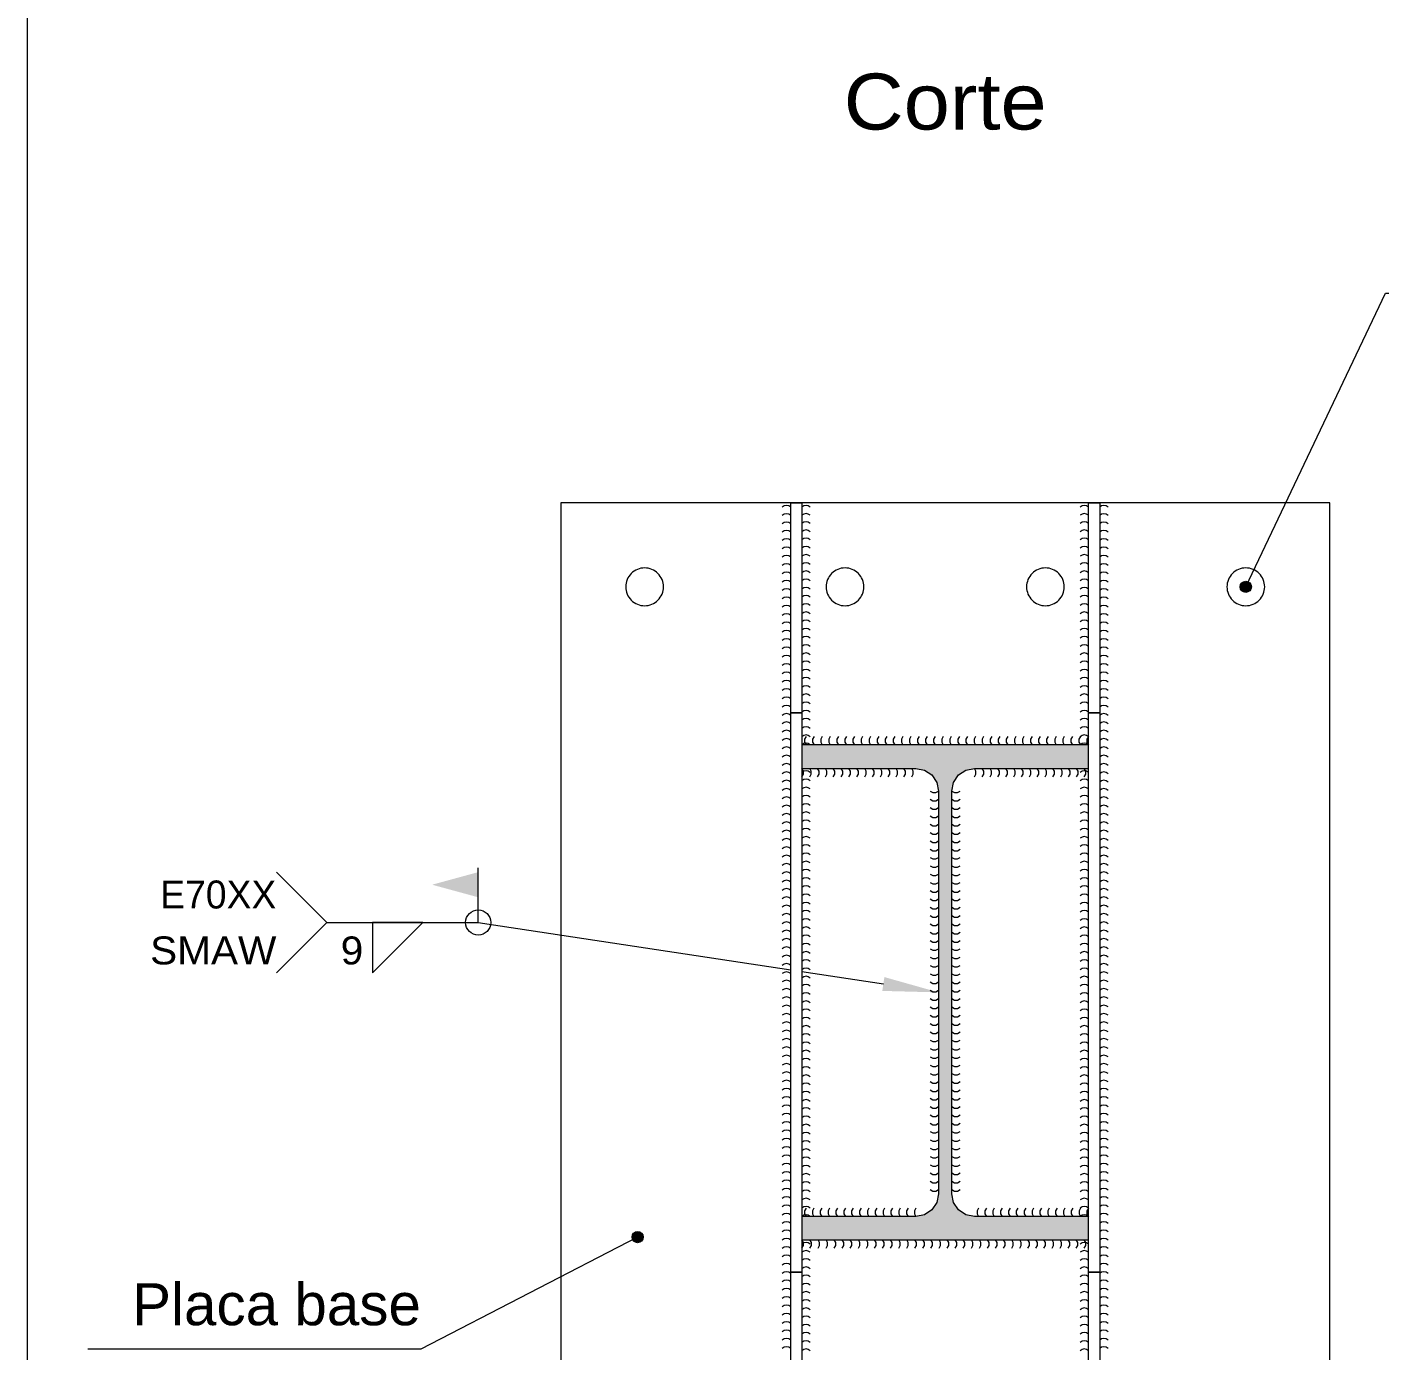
# Model space of a CAD drawing. Header units: millimetres. Extents: x 0 to 123, y 0 to 42.
# Drawn here: x 4.84 to 11.29, y 23.97 to 30.28 of the extents above; entities that cross this region are included whole.
import ezdxf
from ezdxf.enums import TextEntityAlignment as Align

# ---------------------------------------------------------------- set-up
doc = ezdxf.new("R2010")
doc.units = ezdxf.units.MM
for name, color, linetype, lineweight in [('CHAPAS', 94, 'Continuous', 9), ('DESCRICAO_DA_VISTA', 133, 'Continuous', 15), ('ENRIJECEDORES', 23, 'Continuous', 9), ('MOLDURA_DO_DETALHE', 20, 'Continuous', 15), ('PARAFUSOS', 1, 'Continuous', 9), ('PERFIS', 7, 'Continuous', 9), ('SIMBOLOS_UTILIZADOS_NAS_SOLDAS', 140, 'Continuous', 0), ('SOLDAS', 150, 'Continuous', 0), ('SOMBREADOS', 8, 'Continuous', 9), ('TEXTOS', 106, 'Continuous', 9)]:
    doc.layers.add(name, color=color, linetype=linetype, lineweight=lineweight)
doc.styles.add('CYPETXT', font='arial.ttf', dxfattribs={"height": 0.2})

msp = doc.modelspace()

# ---------------------------------------------------------------- hatches: boundary and pattern name
at = {"layer": 'SIMBOLOS_UTILIZADOS_NAS_SOLDAS'}
for points in [[(6.98693, 26.13299), (6.98693, 26.25296), (6.76697, 26.19297)], [(8.91325, 25.6868), (9.18187, 25.67973), (8.92325, 25.75272)]]:
    msp.add_hatch(color=256, dxfattribs=at).paths.add_polyline_path(points, flags=0)
at = {"layer": 'SOMBREADOS'}
msp.add_hatch(color=256, dxfattribs=at).paths.add_polyline_path([(9.3525, 26.74754), (9.89641, 26.74754), (9.89641, 26.85952), (8.52998, 26.85952), (8.52998, 26.74754), (9.07389, 26.74754), (9.11521, 26.73934), (9.15027, 26.71595), (9.17367, 26.68089), (9.18187, 26.63956), (9.18187, 24.7199), (9.17367, 24.67858), (9.15027, 24.64352), (9.11521, 24.62012), (9.07389, 24.61192), (8.52998, 24.61192), (8.52998, 24.49994), (9.89641, 24.49994), (9.89641, 24.61192), (9.3525, 24.61192), (9.31118, 24.62012), (9.27612, 24.64352), (9.25272, 24.67858), (9.24452, 24.7199), (9.24452, 26.63956), (9.25272, 26.68089), (9.27612, 26.71595), (9.31118, 26.73934)], flags=0)
at = {"layer": 'TEXTOS'}
h = msp.add_hatch(color=256, dxfattribs=at)
edge = h.paths.add_edge_path(flags=0)
edge.add_arc((10.64627, 27.61272), 0.02666, 0, 360)
h = msp.add_hatch(color=256, dxfattribs=at)
edge = h.paths.add_edge_path(flags=0)
edge.add_arc((7.74679, 24.51327), 0.02666, 0, 360)

# ---------------------------------------------------------------- linework, layer by layer
at = {"layer": 'CHAPAS'}
msp.add_lwpolyline([(7.38019, 23.34682), (11.0462, 23.34682), (11.0462, 28.01265), (7.38019, 28.01265), (7.38019, 23.34682)], close=True, dxfattribs=at)
at = {"layer": 'ENRIJECEDORES'}
for points in [[(8.52998, 27.01283), (8.47666, 27.01283), (8.47666, 28.01265), (8.52998, 28.01265), (8.52998, 27.01283)], [(9.94973, 27.01283), (9.89641, 27.01283), (9.89641, 28.01265), (9.94973, 28.01265), (9.94973, 27.01283)], [(8.52998, 24.34664), (8.47666, 24.34664), (8.47666, 27.01283), (8.52998, 27.01283), (8.52998, 24.34664)], [(9.94973, 24.34664), (9.89641, 24.34664), (9.89641, 27.01283), (9.94973, 27.01283), (9.94973, 24.34664)], [(8.52998, 23.34682), (8.47666, 23.34682), (8.47666, 24.34664), (8.52998, 24.34664), (8.52998, 23.34682)], [(9.94973, 23.34682), (9.89641, 23.34682), (9.89641, 24.34664), (9.94973, 24.34664), (9.94973, 23.34682)]]:
    msp.add_lwpolyline(points, close=True, dxfattribs=at)
at = {"layer": 'MOLDURA_DO_DETALHE', "lineweight": 5}
msp.add_line((4.83597, 38.78184), (4.83597, 20.22291), dxfattribs=at)
at = {"layer": 'PARAFUSOS'}
for points in [[(7.8701, 27.61272), (7.86967, 27.62154), (7.86837, 27.63028), (7.86623, 27.63884), (7.86325, 27.64716), (7.85948, 27.65514), (7.85494, 27.66271), (7.84968, 27.66981), (7.84375, 27.67635), (7.8372, 27.68228), (7.83011, 27.68754), (7.82254, 27.69208), (7.81455, 27.69586), (7.80624, 27.69883), (7.79767, 27.70098), (7.78894, 27.70227), (7.78012, 27.7027), (7.7713, 27.70227), (7.76256, 27.70098), (7.754, 27.69883), (7.74568, 27.69586), (7.7377, 27.69208), (7.73013, 27.68754), (7.72303, 27.68228), (7.71649, 27.67635), (7.71056, 27.66981), (7.7053, 27.66271), (7.70076, 27.65514), (7.69698, 27.64716), (7.69401, 27.63884), (7.69186, 27.63028), (7.69057, 27.62154), (7.69013, 27.61272), (7.69057, 27.6039), (7.69186, 27.59517), (7.69401, 27.5866), (7.69698, 27.57829), (7.70076, 27.5703), (7.7053, 27.56273), (7.71056, 27.55564), (7.71649, 27.54909), (7.72303, 27.54316), (7.73013, 27.5379), (7.7377, 27.53336), (7.74568, 27.52959), (7.754, 27.52661), (7.76256, 27.52447), (7.7713, 27.52317), (7.78012, 27.52274), (7.78894, 27.52317), (7.79767, 27.52447), (7.80624, 27.52661), (7.81455, 27.52959), (7.82254, 27.53336), (7.83011, 27.5379), (7.8372, 27.54316), (7.84375, 27.54909), (7.84968, 27.55564), (7.85494, 27.56273), (7.85948, 27.5703), (7.86325, 27.57829), (7.86623, 27.5866), (7.86837, 27.59517), (7.86967, 27.6039), (7.8701, 27.61272)], [(8.82549, 27.61272), (8.82505, 27.62154), (8.82376, 27.63028), (8.82161, 27.63884), (8.81864, 27.64716), (8.81486, 27.65514), (8.81032, 27.66271), (8.80506, 27.66981), (8.79913, 27.67635), (8.79259, 27.68228), (8.7855, 27.68754), (8.77792, 27.69208), (8.76994, 27.69586), (8.76162, 27.69883), (8.75306, 27.70098), (8.74432, 27.70227), (8.7355, 27.7027), (8.72668, 27.70227), (8.71795, 27.70098), (8.70938, 27.69883), (8.70107, 27.69586), (8.69309, 27.69208), (8.68551, 27.68754), (8.67842, 27.68228), (8.67187, 27.67635), (8.66594, 27.66981), (8.66068, 27.66271), (8.65614, 27.65514), (8.65237, 27.64716), (8.64939, 27.63884), (8.64725, 27.63028), (8.64595, 27.62154), (8.64552, 27.61272), (8.64595, 27.6039), (8.64725, 27.59517), (8.64939, 27.5866), (8.65237, 27.57829), (8.65614, 27.5703), (8.66068, 27.56273), (8.66594, 27.55564), (8.67187, 27.54909), (8.67842, 27.54316), (8.68551, 27.5379), (8.69309, 27.53336), (8.70107, 27.52959), (8.70938, 27.52661), (8.71795, 27.52447), (8.72668, 27.52317), (8.7355, 27.52274), (8.74432, 27.52317), (8.75306, 27.52447), (8.76162, 27.52661), (8.76994, 27.52959), (8.77792, 27.53336), (8.7855, 27.5379), (8.79259, 27.54316), (8.79913, 27.54909), (8.80506, 27.55564), (8.81032, 27.56273), (8.81486, 27.5703), (8.81864, 27.57829), (8.82161, 27.5866), (8.82376, 27.59517), (8.82505, 27.6039), (8.82549, 27.61272)], [(9.78087, 27.61272), (9.78044, 27.62154), (9.77914, 27.63028), (9.777, 27.63884), (9.77402, 27.64716), (9.77025, 27.65514), (9.76571, 27.66271), (9.76045, 27.66981), (9.75452, 27.67635), (9.74797, 27.68228), (9.74088, 27.68754), (9.73331, 27.69208), (9.72532, 27.69586), (9.71701, 27.69883), (9.70844, 27.70098), (9.69971, 27.70227), (9.69089, 27.7027), (9.68207, 27.70227), (9.67333, 27.70098), (9.66477, 27.69883), (9.65645, 27.69586), (9.64847, 27.69208), (9.6409, 27.68754), (9.6338, 27.68228), (9.62726, 27.67635), (9.62133, 27.66981), (9.61607, 27.66271), (9.61153, 27.65514), (9.60775, 27.64716), (9.60478, 27.63884), (9.60263, 27.63028), (9.60134, 27.62154), (9.6009, 27.61272), (9.60134, 27.6039), (9.60263, 27.59517), (9.60478, 27.5866), (9.60775, 27.57829), (9.61153, 27.5703), (9.61607, 27.56273), (9.62133, 27.55564), (9.62726, 27.54909), (9.6338, 27.54316), (9.6409, 27.5379), (9.64847, 27.53336), (9.65645, 27.52959), (9.66477, 27.52661), (9.67333, 27.52447), (9.68207, 27.52317), (9.69089, 27.52274), (9.69971, 27.52317), (9.70844, 27.52447), (9.71701, 27.52661), (9.72532, 27.52959), (9.73331, 27.53336), (9.74088, 27.5379), (9.74797, 27.54316), (9.75452, 27.54909), (9.76045, 27.55564), (9.76571, 27.56273), (9.77025, 27.5703), (9.77402, 27.57829), (9.777, 27.5866), (9.77914, 27.59517), (9.78044, 27.6039), (9.78087, 27.61272)], [(10.73626, 27.61272), (10.73582, 27.62154), (10.73453, 27.63028), (10.73238, 27.63884), (10.72941, 27.64716), (10.72563, 27.65514), (10.72109, 27.66271), (10.71583, 27.66981), (10.7099, 27.67635), (10.70336, 27.68228), (10.69627, 27.68754), (10.68869, 27.69208), (10.68071, 27.69586), (10.67239, 27.69883), (10.66383, 27.70098), (10.65509, 27.70227), (10.64627, 27.7027), (10.63745, 27.70227), (10.62872, 27.70098), (10.62015, 27.69883), (10.61184, 27.69586), (10.60385, 27.69208), (10.59628, 27.68754), (10.58919, 27.68228), (10.58264, 27.67635), (10.57671, 27.66981), (10.57145, 27.66271), (10.56691, 27.65514), (10.56314, 27.64716), (10.56016, 27.63884), (10.55802, 27.63028), (10.55672, 27.62154), (10.55629, 27.61272), (10.55672, 27.6039), (10.55802, 27.59517), (10.56016, 27.5866), (10.56314, 27.57829), (10.56691, 27.5703), (10.57145, 27.56273), (10.57671, 27.55564), (10.58264, 27.54909), (10.58919, 27.54316), (10.59628, 27.5379), (10.60385, 27.53336), (10.61184, 27.52959), (10.62015, 27.52661), (10.62872, 27.52447), (10.63745, 27.52317), (10.64627, 27.52274), (10.65509, 27.52317), (10.66383, 27.52447), (10.67239, 27.52661), (10.68071, 27.52959), (10.68869, 27.53336), (10.69627, 27.5379), (10.70336, 27.54316), (10.7099, 27.54909), (10.71583, 27.55564), (10.72109, 27.56273), (10.72563, 27.5703), (10.72941, 27.57829), (10.73238, 27.5866), (10.73453, 27.59517), (10.73582, 27.6039), (10.73626, 27.61272)]]:
    msp.add_lwpolyline(points, close=True, dxfattribs=at)
at = {"layer": 'PERFIS'}
for p, q in [((9.89641, 26.85952), (8.52998, 26.85952)), ((8.52998, 24.49994), (9.89641, 24.49994))]:
    msp.add_line(p, q, dxfattribs=at)
for points in [[(8.52998, 26.74754), (9.07389, 26.74754), (9.11521, 26.73932), (9.15024, 26.71592), (9.17365, 26.68088), (9.18187, 26.63956), (9.18187, 24.7199), (9.17365, 24.67858), (9.15024, 24.64355), (9.11521, 24.62014), (9.07389, 24.61192), (8.52998, 24.61192)], [(9.89641, 24.61192), (9.3525, 24.61192), (9.31118, 24.62014), (9.27615, 24.64355), (9.25274, 24.67858), (9.24452, 24.7199), (9.24452, 26.63956), (9.25274, 26.68088), (9.27615, 26.71592), (9.31118, 26.73932), (9.3525, 26.74754), (9.89641, 26.74754)]]:
    msp.add_lwpolyline(points, dxfattribs=at)
at = {"layer": 'SIMBOLOS_UTILIZADOS_NAS_SOLDAS'}
for p, q in [((6.26439, 26.01301), (6.02443, 26.25296)), ((6.98693, 26.01301), (6.98693, 26.27296)), ((6.26439, 26.01301), (6.02443, 25.77305)), ((6.26439, 26.01301), (6.98693, 26.01301)), ((6.98693, 26.01301), (8.47666, 25.78681)), ((8.52998, 25.77871), (8.91827, 25.71976))]:
    msp.add_line(p, q, dxfattribs=at)
msp.add_lwpolyline([(6.48302, 26.01301), (6.48302, 25.77305), (6.72297, 26.01301), (6.48302, 26.01301)], close=True, dxfattribs=at)
msp.add_ellipse((6.98693, 26.01301), major_axis=(0, -0.05999), ratio=1, dxfattribs=at)
at = {"layer": 'SOLDAS'}
for points in [[(8.54998, 26.89951), (8.54266, 26.88684), (8.54266, 26.8722), (8.54998, 26.85952)], [(8.58845, 26.89951), (8.58113, 26.88684), (8.58113, 26.8722), (8.58845, 26.85952)], [(8.62692, 26.89951), (8.6196, 26.88684), (8.6196, 26.8722), (8.62692, 26.85952)], [(8.66539, 26.89951), (8.65807, 26.88684), (8.65807, 26.8722), (8.66539, 26.85952)], [(8.70386, 26.89951), (8.69654, 26.88684), (8.69654, 26.8722), (8.70386, 26.85952)], [(8.74233, 26.89951), (8.73501, 26.88684), (8.73501, 26.8722), (8.74233, 26.85952)], [(8.7808, 26.89951), (8.77348, 26.88684), (8.77348, 26.8722), (8.7808, 26.85952)], [(8.81927, 26.89951), (8.81195, 26.88684), (8.81195, 26.8722), (8.81927, 26.85952)], [(8.85774, 26.89951), (8.85042, 26.88684), (8.85042, 26.8722), (8.85774, 26.85952)], [(8.8962, 26.89951), (8.88889, 26.88684), (8.88889, 26.8722), (8.8962, 26.85952)], [(8.93467, 26.89951), (8.92735, 26.88684), (8.92735, 26.8722), (8.93467, 26.85952)], [(8.97314, 26.89951), (8.96582, 26.88684), (8.96582, 26.8722), (8.97314, 26.85952)], [(9.01161, 26.89951), (9.00429, 26.88684), (9.00429, 26.8722), (9.01161, 26.85952)], [(9.05008, 26.89951), (9.04276, 26.88684), (9.04276, 26.8722), (9.05008, 26.85952)], [(9.08855, 26.89951), (9.08123, 26.88684), (9.08123, 26.8722), (9.08855, 26.85952)], [(9.12702, 26.89951), (9.1197, 26.88684), (9.1197, 26.8722), (9.12702, 26.85952)], [(9.16549, 26.89951), (9.15817, 26.88684), (9.15817, 26.8722), (9.16549, 26.85952)], [(9.20396, 26.89951), (9.19664, 26.88684), (9.19664, 26.8722), (9.20396, 26.85952)], [(9.24243, 26.89951), (9.23511, 26.88684), (9.23511, 26.8722), (9.24243, 26.85952)], [(9.2809, 26.89951), (9.27358, 26.88684), (9.27358, 26.8722), (9.2809, 26.85952)], [(9.31937, 26.89951), (9.31205, 26.88684), (9.31205, 26.8722), (9.31937, 26.85952)], [(9.35784, 26.89951), (9.35052, 26.88684), (9.35052, 26.8722), (9.35784, 26.85952)], [(9.39631, 26.89951), (9.38899, 26.88684), (9.38899, 26.8722), (9.39631, 26.85952)], [(9.43478, 26.89951), (9.42746, 26.88684), (9.42746, 26.8722), (9.43478, 26.85952)], [(9.47324, 26.89951), (9.46593, 26.88684), (9.46593, 26.8722), (9.47324, 26.85952)], [(9.51171, 26.89951), (9.50439, 26.88684), (9.50439, 26.8722), (9.51171, 26.85952)], [(9.55018, 26.89951), (9.54286, 26.88684), (9.54286, 26.8722), (9.55018, 26.85952)], [(9.58865, 26.89951), (9.58133, 26.88684), (9.58133, 26.8722), (9.58865, 26.85952)], [(9.62712, 26.89951), (9.6198, 26.88684), (9.6198, 26.8722), (9.62712, 26.85952)], [(9.66559, 26.89951), (9.65827, 26.88684), (9.65827, 26.8722), (9.66559, 26.85952)], [(9.70406, 26.89951), (9.69674, 26.88684), (9.69674, 26.8722), (9.70406, 26.85952)], [(9.74253, 26.89951), (9.73521, 26.88684), (9.73521, 26.8722), (9.74253, 26.85952)], [(9.781, 26.89951), (9.77368, 26.88684), (9.77368, 26.8722), (9.781, 26.85952)], [(9.81947, 26.89951), (9.81215, 26.88684), (9.81215, 26.8722), (9.81947, 26.85952)], [(9.85794, 26.89951), (9.85062, 26.88684), (9.85062, 26.8722), (9.85794, 26.85952)], [(9.89641, 26.89951), (9.88909, 26.88684), (9.88909, 26.8722), (9.89641, 26.85952)], [(8.52998, 26.70755), (8.5373, 26.72023), (8.5373, 26.73486), (8.52998, 26.74754)], [(8.56741, 26.70755), (8.57473, 26.72023), (8.57473, 26.73486), (8.56741, 26.74754)], [(8.60483, 26.70755), (8.61215, 26.72023), (8.61215, 26.73486), (8.60483, 26.74754)], [(8.64225, 26.70755), (8.64957, 26.72023), (8.64957, 26.73486), (8.64225, 26.74754)], [(8.67967, 26.70755), (8.68699, 26.72023), (8.68699, 26.73486), (8.67967, 26.74754)], [(8.71709, 26.70755), (8.72441, 26.72023), (8.72441, 26.73486), (8.71709, 26.74754)], [(8.75452, 26.70755), (8.76183, 26.72023), (8.76183, 26.73486), (8.75452, 26.74754)], [(8.79194, 26.70755), (8.79926, 26.72023), (8.79926, 26.73486), (8.79194, 26.74754)], [(8.82936, 26.70755), (8.83668, 26.72023), (8.83668, 26.73486), (8.82936, 26.74754)], [(8.86678, 26.70755), (8.8741, 26.72023), (8.8741, 26.73486), (8.86678, 26.74754)], [(8.9042, 26.70755), (8.91152, 26.72023), (8.91152, 26.73486), (8.9042, 26.74754)], [(8.94163, 26.70755), (8.94894, 26.72023), (8.94894, 26.73486), (8.94163, 26.74754)], [(8.97905, 26.70755), (8.98637, 26.72023), (8.98637, 26.73486), (8.97905, 26.74754)], [(9.01647, 26.70755), (9.02379, 26.72023), (9.02379, 26.73486), (9.01647, 26.74754)], [(9.05389, 26.70755), (9.06121, 26.72023), (9.06121, 26.73486), (9.05389, 26.74754)], [(9.3525, 26.70755), (9.35982, 26.72023), (9.35982, 26.73486), (9.3525, 26.74754)], [(9.38993, 26.70755), (9.39725, 26.72023), (9.39725, 26.73486), (9.38993, 26.74754)], [(9.42735, 26.70755), (9.43467, 26.72023), (9.43467, 26.73486), (9.42735, 26.74754)], [(9.46477, 26.70755), (9.47209, 26.72023), (9.47209, 26.73486), (9.46477, 26.74754)], [(9.50219, 26.70755), (9.50951, 26.72023), (9.50951, 26.73486), (9.50219, 26.74754)], [(9.53961, 26.70755), (9.54693, 26.72023), (9.54693, 26.73486), (9.53961, 26.74754)], [(9.57704, 26.70755), (9.58435, 26.72023), (9.58435, 26.73486), (9.57704, 26.74754)], [(9.61446, 26.70755), (9.62178, 26.72023), (9.62178, 26.73486), (9.61446, 26.74754)], [(9.65188, 26.70755), (9.6592, 26.72023), (9.6592, 26.73486), (9.65188, 26.74754)], [(9.6893, 26.70755), (9.69662, 26.72023), (9.69662, 26.73486), (9.6893, 26.74754)], [(9.72672, 26.70755), (9.73404, 26.72023), (9.73404, 26.73486), (9.72672, 26.74754)], [(9.76414, 26.70755), (9.77146, 26.72023), (9.77146, 26.73486), (9.76414, 26.74754)], [(9.80157, 26.70755), (9.80889, 26.72023), (9.80889, 26.73486), (9.80157, 26.74754)], [(9.83899, 26.70755), (9.84631, 26.72023), (9.84631, 26.73486), (9.83899, 26.74754)], [(9.87641, 26.70755), (9.88373, 26.72023), (9.88373, 26.73486), (9.87641, 26.74754)], [(9.14188, 26.63956), (9.15455, 26.63224), (9.16919, 26.63224), (9.18187, 26.63956)], [(9.24452, 26.63956), (9.2572, 26.63224), (9.27184, 26.63224), (9.28452, 26.63956)], [(9.14188, 26.59999), (9.15455, 26.59267), (9.16919, 26.59267), (9.18187, 26.59999)], [(9.24452, 26.59999), (9.2572, 26.59267), (9.27184, 26.59267), (9.28452, 26.59999)], [(9.14188, 26.56041), (9.15455, 26.55309), (9.16919, 26.55309), (9.18187, 26.56041)], [(9.14188, 26.52083), (9.15455, 26.51351), (9.16919, 26.51351), (9.18187, 26.52083)], [(9.24452, 26.56041), (9.2572, 26.55309), (9.27184, 26.55309), (9.28452, 26.56041)], [(9.24452, 26.52083), (9.2572, 26.51351), (9.27184, 26.51351), (9.28452, 26.52083)], [(9.14188, 26.48126), (9.15455, 26.47394), (9.16919, 26.47394), (9.18187, 26.48126)], [(9.24452, 26.48126), (9.2572, 26.47394), (9.27184, 26.47394), (9.28452, 26.48126)], [(9.14188, 26.44168), (9.15455, 26.43436), (9.16919, 26.43436), (9.18187, 26.44168)], [(9.14188, 26.4021), (9.15455, 26.39478), (9.16919, 26.39478), (9.18187, 26.4021)], [(9.24452, 26.44168), (9.2572, 26.43436), (9.27184, 26.43436), (9.28452, 26.44168)], [(9.24452, 26.4021), (9.2572, 26.39478), (9.27184, 26.39478), (9.28452, 26.4021)], [(9.14188, 26.36253), (9.15455, 26.35521), (9.16919, 26.35521), (9.18187, 26.36253)], [(9.14188, 26.32295), (9.15455, 26.31563), (9.16919, 26.31563), (9.18187, 26.32295)], [(9.24452, 26.36253), (9.2572, 26.35521), (9.27184, 26.35521), (9.28452, 26.36253)], [(9.24452, 26.32295), (9.2572, 26.31563), (9.27184, 26.31563), (9.28452, 26.32295)], [(9.14188, 26.28337), (9.15455, 26.27606), (9.16919, 26.27606), (9.18187, 26.28337)], [(9.24452, 26.28337), (9.2572, 26.27606), (9.27184, 26.27606), (9.28452, 26.28337)], [(9.14188, 26.2438), (9.15455, 26.23648), (9.16919, 26.23648), (9.18187, 26.2438)], [(9.14188, 26.20422), (9.15455, 26.1969), (9.16919, 26.1969), (9.18187, 26.20422)], [(9.24452, 26.2438), (9.2572, 26.23648), (9.27184, 26.23648), (9.28452, 26.2438)], [(9.24452, 26.20422), (9.2572, 26.1969), (9.27184, 26.1969), (9.28452, 26.20422)], [(9.14188, 26.16465), (9.15455, 26.15733), (9.16919, 26.15733), (9.18187, 26.16465)], [(9.14188, 26.12507), (9.15455, 26.11775), (9.16919, 26.11775), (9.18187, 26.12507)], [(9.24452, 26.16465), (9.2572, 26.15733), (9.27184, 26.15733), (9.28452, 26.16465)], [(9.24452, 26.12507), (9.2572, 26.11775), (9.27184, 26.11775), (9.28452, 26.12507)], [(9.14188, 26.08549), (9.15455, 26.07817), (9.16919, 26.07817), (9.18187, 26.08549)], [(9.24452, 26.08549), (9.2572, 26.07817), (9.27184, 26.07817), (9.28452, 26.08549)], [(9.14188, 26.04592), (9.15455, 26.0386), (9.16919, 26.0386), (9.18187, 26.04592)], [(9.14188, 26.00634), (9.15455, 25.99902), (9.16919, 25.99902), (9.18187, 26.00634)], [(9.24452, 26.04592), (9.2572, 26.0386), (9.27184, 26.0386), (9.28452, 26.04592)], [(9.24452, 26.00634), (9.2572, 25.99902), (9.27184, 25.99902), (9.28452, 26.00634)], [(9.14188, 25.96676), (9.15455, 25.95945), (9.16919, 25.95945), (9.18187, 25.96676)], [(9.24452, 25.96676), (9.2572, 25.95945), (9.27184, 25.95945), (9.28452, 25.96676)], [(9.14188, 25.92719), (9.15455, 25.91987), (9.16919, 25.91987), (9.18187, 25.92719)], [(9.14188, 25.88761), (9.15455, 25.88029), (9.16919, 25.88029), (9.18187, 25.88761)], [(9.24452, 25.92719), (9.2572, 25.91987), (9.27184, 25.91987), (9.28452, 25.92719)], [(9.24452, 25.88761), (9.2572, 25.88029), (9.27184, 25.88029), (9.28452, 25.88761)], [(9.14188, 25.84804), (9.15455, 25.84072), (9.16919, 25.84072), (9.18187, 25.84804)], [(9.14188, 25.80846), (9.15455, 25.80114), (9.16919, 25.80114), (9.18187, 25.80846)], [(9.24452, 25.84804), (9.2572, 25.84072), (9.27184, 25.84072), (9.28452, 25.84804)], [(9.24452, 25.80846), (9.2572, 25.80114), (9.27184, 25.80114), (9.28452, 25.80846)], [(9.14188, 25.76888), (9.15455, 25.76156), (9.16919, 25.76156), (9.18187, 25.76888)], [(9.24452, 25.76888), (9.2572, 25.76156), (9.27184, 25.76156), (9.28452, 25.76888)], [(9.14188, 25.72931), (9.15455, 25.72199), (9.16919, 25.72199), (9.18187, 25.72931)], [(9.14188, 25.68973), (9.15455, 25.68241), (9.16919, 25.68241), (9.18187, 25.68973)], [(9.24452, 25.72931), (9.2572, 25.72199), (9.27184, 25.72199), (9.28452, 25.72931)], [(9.24452, 25.68973), (9.2572, 25.68241), (9.27184, 25.68241), (9.28452, 25.68973)], [(9.14188, 25.65015), (9.15455, 25.64284), (9.16919, 25.64284), (9.18187, 25.65015)], [(9.14188, 25.61058), (9.15455, 25.60326), (9.16919, 25.60326), (9.18187, 25.61058)], [(9.24452, 25.65015), (9.2572, 25.64284), (9.27184, 25.64284), (9.28452, 25.65015)], [(9.24452, 25.61058), (9.2572, 25.60326), (9.27184, 25.60326), (9.28452, 25.61058)], [(9.14188, 25.571), (9.15455, 25.56368), (9.16919, 25.56368), (9.18187, 25.571)], [(9.24452, 25.571), (9.2572, 25.56368), (9.27184, 25.56368), (9.28452, 25.571)], [(9.14188, 25.53143), (9.15455, 25.52411), (9.16919, 25.52411), (9.18187, 25.53143)], [(9.14188, 25.49185), (9.15455, 25.48453), (9.16919, 25.48453), (9.18187, 25.49185)], [(9.24452, 25.53143), (9.2572, 25.52411), (9.27184, 25.52411), (9.28452, 25.53143)], [(9.24452, 25.49185), (9.2572, 25.48453), (9.27184, 25.48453), (9.28452, 25.49185)], [(9.14188, 25.45227), (9.15455, 25.44495), (9.16919, 25.44495), (9.18187, 25.45227)], [(9.14188, 25.4127), (9.15455, 25.40538), (9.16919, 25.40538), (9.18187, 25.4127)], [(9.24452, 25.45227), (9.2572, 25.44495), (9.27184, 25.44495), (9.28452, 25.45227)], [(9.24452, 25.4127), (9.2572, 25.40538), (9.27184, 25.40538), (9.28452, 25.4127)], [(9.14188, 25.37312), (9.15455, 25.3658), (9.16919, 25.3658), (9.18187, 25.37312)], [(9.24452, 25.37312), (9.2572, 25.3658), (9.27184, 25.3658), (9.28452, 25.37312)], [(9.14188, 25.33354), (9.15455, 25.32623), (9.16919, 25.32623), (9.18187, 25.33354)], [(9.14188, 25.29397), (9.15455, 25.28665), (9.16919, 25.28665), (9.18187, 25.29397)], [(9.24452, 25.33354), (9.2572, 25.32623), (9.27184, 25.32623), (9.28452, 25.33354)], [(9.24452, 25.29397), (9.2572, 25.28665), (9.27184, 25.28665), (9.28452, 25.29397)], [(9.14188, 25.25439), (9.15455, 25.24707), (9.16919, 25.24707), (9.18187, 25.25439)], [(9.24452, 25.25439), (9.2572, 25.24707), (9.27184, 25.24707), (9.28452, 25.25439)], [(9.14188, 25.21482), (9.15455, 25.2075), (9.16919, 25.2075), (9.18187, 25.21482)], [(9.14188, 25.17524), (9.15455, 25.16792), (9.16919, 25.16792), (9.18187, 25.17524)], [(9.24452, 25.21482), (9.2572, 25.2075), (9.27184, 25.2075), (9.28452, 25.21482)], [(9.24452, 25.17524), (9.2572, 25.16792), (9.27184, 25.16792), (9.28452, 25.17524)], [(9.14188, 25.13566), (9.15455, 25.12834), (9.16919, 25.12834), (9.18187, 25.13566)], [(9.14188, 25.09609), (9.15455, 25.08877), (9.16919, 25.08877), (9.18187, 25.09609)], [(9.24452, 25.13566), (9.2572, 25.12834), (9.27184, 25.12834), (9.28452, 25.13566)], [(9.24452, 25.09609), (9.2572, 25.08877), (9.27184, 25.08877), (9.28452, 25.09609)], [(9.14188, 25.05651), (9.15455, 25.04919), (9.16919, 25.04919), (9.18187, 25.05651)], [(9.24452, 25.05651), (9.2572, 25.04919), (9.27184, 25.04919), (9.28452, 25.05651)], [(9.14188, 25.01693), (9.15455, 25.00962), (9.16919, 25.00962), (9.18187, 25.01693)], [(9.14188, 24.97736), (9.15455, 24.97004), (9.16919, 24.97004), (9.18187, 24.97736)], [(9.24452, 25.01693), (9.2572, 25.00962), (9.27184, 25.00962), (9.28452, 25.01693)], [(9.24452, 24.97736), (9.2572, 24.97004), (9.27184, 24.97004), (9.28452, 24.97736)], [(9.14188, 24.93778), (9.15455, 24.93046), (9.16919, 24.93046), (9.18187, 24.93778)], [(9.14188, 24.89821), (9.15455, 24.89089), (9.16919, 24.89089), (9.18187, 24.89821)], [(9.24452, 24.93778), (9.2572, 24.93046), (9.27184, 24.93046), (9.28452, 24.93778)], [(9.24452, 24.89821), (9.2572, 24.89089), (9.27184, 24.89089), (9.28452, 24.89821)], [(9.14188, 24.85863), (9.15455, 24.85131), (9.16919, 24.85131), (9.18187, 24.85863)], [(9.24452, 24.85863), (9.2572, 24.85131), (9.27184, 24.85131), (9.28452, 24.85863)], [(9.14188, 24.81905), (9.15455, 24.81173), (9.16919, 24.81173), (9.18187, 24.81905)], [(9.14188, 24.77948), (9.15455, 24.77216), (9.16919, 24.77216), (9.18187, 24.77948)], [(9.24452, 24.81905), (9.2572, 24.81173), (9.27184, 24.81173), (9.28452, 24.81905)], [(9.24452, 24.77948), (9.2572, 24.77216), (9.27184, 24.77216), (9.28452, 24.77948)], [(9.14188, 24.7399), (9.15455, 24.73258), (9.16919, 24.73258), (9.18187, 24.7399)], [(9.24452, 24.7399), (9.2572, 24.73258), (9.27184, 24.73258), (9.28452, 24.7399)], [(8.54998, 24.65192), (8.54266, 24.63924), (8.54266, 24.6246), (8.54998, 24.61192)], [(8.5874, 24.65192), (8.58008, 24.63924), (8.58008, 24.6246), (8.5874, 24.61192)], [(8.62482, 24.65192), (8.61751, 24.63924), (8.61751, 24.6246), (8.62482, 24.61192)], [(8.66225, 24.65192), (8.65493, 24.63924), (8.65493, 24.6246), (8.66225, 24.61192)], [(8.69967, 24.65192), (8.69235, 24.63924), (8.69235, 24.6246), (8.69967, 24.61192)], [(8.73709, 24.65192), (8.72977, 24.63924), (8.72977, 24.6246), (8.73709, 24.61192)], [(8.77451, 24.65192), (8.76719, 24.63924), (8.76719, 24.6246), (8.77451, 24.61192)], [(8.81193, 24.65192), (8.80461, 24.63924), (8.80461, 24.6246), (8.81193, 24.61192)], [(8.84936, 24.65192), (8.84204, 24.63924), (8.84204, 24.6246), (8.84936, 24.61192)], [(8.88678, 24.65192), (8.87946, 24.63924), (8.87946, 24.6246), (8.88678, 24.61192)], [(8.9242, 24.65192), (8.91688, 24.63924), (8.91688, 24.6246), (8.9242, 24.61192)], [(8.96162, 24.65192), (8.9543, 24.63924), (8.9543, 24.6246), (8.96162, 24.61192)], [(8.99904, 24.65192), (8.99172, 24.63924), (8.99172, 24.6246), (8.99904, 24.61192)], [(9.03647, 24.65192), (9.02915, 24.63924), (9.02915, 24.6246), (9.03647, 24.61192)], [(9.07389, 24.65192), (9.06657, 24.63924), (9.06657, 24.6246), (9.07389, 24.61192)], [(9.3725, 24.65192), (9.36518, 24.63924), (9.36518, 24.6246), (9.3725, 24.61192)], [(9.40992, 24.65192), (9.4026, 24.63924), (9.4026, 24.6246), (9.40992, 24.61192)], [(9.44734, 24.65192), (9.44003, 24.63924), (9.44003, 24.6246), (9.44734, 24.61192)], [(9.48477, 24.65192), (9.47745, 24.63924), (9.47745, 24.6246), (9.48477, 24.61192)], [(9.52219, 24.65192), (9.51487, 24.63924), (9.51487, 24.6246), (9.52219, 24.61192)], [(9.55961, 24.65192), (9.55229, 24.63924), (9.55229, 24.6246), (9.55961, 24.61192)], [(9.59703, 24.65192), (9.58971, 24.63924), (9.58971, 24.6246), (9.59703, 24.61192)], [(9.63445, 24.65192), (9.62713, 24.63924), (9.62713, 24.6246), (9.63445, 24.61192)], [(9.67188, 24.65192), (9.66456, 24.63924), (9.66456, 24.6246), (9.67188, 24.61192)], [(9.7093, 24.65192), (9.70198, 24.63924), (9.70198, 24.6246), (9.7093, 24.61192)], [(9.74672, 24.65192), (9.7394, 24.63924), (9.7394, 24.6246), (9.74672, 24.61192)], [(9.78414, 24.65192), (9.77682, 24.63924), (9.77682, 24.6246), (9.78414, 24.61192)], [(9.82156, 24.65192), (9.81424, 24.63924), (9.81424, 24.6246), (9.82156, 24.61192)], [(9.85899, 24.65192), (9.85167, 24.63924), (9.85167, 24.6246), (9.85899, 24.61192)], [(9.89641, 24.65192), (9.88909, 24.63924), (9.88909, 24.6246), (9.89641, 24.61192)], [(8.52998, 24.45995), (8.5373, 24.47263), (8.5373, 24.48727), (8.52998, 24.49994)], [(8.56845, 24.45995), (8.57577, 24.47263), (8.57577, 24.48727), (8.56845, 24.49994)], [(8.60692, 24.45995), (8.61424, 24.47263), (8.61424, 24.48727), (8.60692, 24.49994)], [(8.64539, 24.45995), (8.65271, 24.47263), (8.65271, 24.48727), (8.64539, 24.49994)], [(8.68386, 24.45995), (8.69118, 24.47263), (8.69118, 24.48727), (8.68386, 24.49994)], [(8.72233, 24.45995), (8.72965, 24.47263), (8.72965, 24.48727), (8.72233, 24.49994)], [(8.7608, 24.45995), (8.76812, 24.47263), (8.76812, 24.48727), (8.7608, 24.49994)], [(8.79927, 24.45995), (8.80659, 24.47263), (8.80659, 24.48727), (8.79927, 24.49994)], [(8.83774, 24.45995), (8.84506, 24.47263), (8.84506, 24.48727), (8.83774, 24.49994)], [(8.87621, 24.45995), (8.88353, 24.47263), (8.88353, 24.48727), (8.87621, 24.49994)], [(8.91468, 24.45995), (8.922, 24.47263), (8.922, 24.48727), (8.91468, 24.49994)], [(8.95315, 24.45995), (8.96047, 24.47263), (8.96047, 24.48727), (8.95315, 24.49994)], [(8.99162, 24.45995), (8.99894, 24.47263), (8.99894, 24.48727), (8.99162, 24.49994)], [(9.03009, 24.45995), (9.0374, 24.47263), (9.0374, 24.48727), (9.03009, 24.49994)], [(9.06855, 24.45995), (9.07587, 24.47263), (9.07587, 24.48727), (9.06855, 24.49994)], [(9.10702, 24.45995), (9.11434, 24.47263), (9.11434, 24.48727), (9.10702, 24.49994)], [(9.14549, 24.45995), (9.15281, 24.47263), (9.15281, 24.48727), (9.14549, 24.49994)], [(9.18396, 24.45995), (9.19128, 24.47263), (9.19128, 24.48727), (9.18396, 24.49994)], [(9.22243, 24.45995), (9.22975, 24.47263), (9.22975, 24.48727), (9.22243, 24.49994)], [(9.2609, 24.45995), (9.26822, 24.47263), (9.26822, 24.48727), (9.2609, 24.49994)], [(9.29937, 24.45995), (9.30669, 24.47263), (9.30669, 24.48727), (9.29937, 24.49994)], [(9.33784, 24.45995), (9.34516, 24.47263), (9.34516, 24.48727), (9.33784, 24.49994)], [(9.37631, 24.45995), (9.38363, 24.47263), (9.38363, 24.48727), (9.37631, 24.49994)], [(9.41478, 24.45995), (9.4221, 24.47263), (9.4221, 24.48727), (9.41478, 24.49994)], [(9.45325, 24.45995), (9.46057, 24.47263), (9.46057, 24.48727), (9.45325, 24.49994)], [(9.49172, 24.45995), (9.49904, 24.47263), (9.49904, 24.48727), (9.49172, 24.49994)], [(9.53019, 24.45995), (9.53751, 24.47263), (9.53751, 24.48727), (9.53019, 24.49994)], [(9.56866, 24.45995), (9.57598, 24.47263), (9.57598, 24.48727), (9.56866, 24.49994)], [(9.60713, 24.45995), (9.61444, 24.47263), (9.61444, 24.48727), (9.60713, 24.49994)], [(9.64559, 24.45995), (9.65291, 24.47263), (9.65291, 24.48727), (9.64559, 24.49994)], [(9.68406, 24.45995), (9.69138, 24.47263), (9.69138, 24.48727), (9.68406, 24.49994)], [(9.72253, 24.45995), (9.72985, 24.47263), (9.72985, 24.48727), (9.72253, 24.49994)], [(9.761, 24.45995), (9.76832, 24.47263), (9.76832, 24.48727), (9.761, 24.49994)], [(9.79947, 24.45995), (9.80679, 24.47263), (9.80679, 24.48727), (9.79947, 24.49994)], [(9.83794, 24.45995), (9.84526, 24.47263), (9.84526, 24.48727), (9.83794, 24.49994)], [(9.87641, 24.45995), (9.88373, 24.47263), (9.88373, 24.48727), (9.87641, 24.49994)]]:
    msp.add_lwpolyline(points, dxfattribs=at)
for centre in [(8.45666, 27.97266), (8.54998, 27.97266), (9.87641, 27.97266), (9.96973, 27.97266), (8.45666, 27.93295), (8.54998, 27.93358), (9.87641, 27.93358), (9.96973, 27.93295), (8.45666, 27.89324), (8.45666, 27.85353), (8.54998, 27.89451), (8.54998, 27.85544), (9.87641, 27.89451), (9.87641, 27.85544), (9.96973, 27.89324), (9.96973, 27.85353), (8.45666, 27.81382), (8.45666, 27.77412), (8.54998, 27.81636), (8.54998, 27.77729), (9.87641, 27.81636), (9.87641, 27.77729), (9.96973, 27.81382), (9.96973, 27.77412), (8.45666, 27.73441), (8.54998, 27.73822), (9.87641, 27.73822), (9.96973, 27.73441), (8.45666, 27.6947), (8.45666, 27.65499), (8.54998, 27.69914), (8.54998, 27.66007), (9.87641, 27.69914), (9.87641, 27.66007), (9.96973, 27.6947), (9.96973, 27.65499), (8.45666, 27.61528), (8.45666, 27.57558), (8.54998, 27.621), (8.54998, 27.58192), (9.87641, 27.621), (9.87641, 27.58192), (9.96973, 27.61528), (9.96973, 27.57558), (8.45666, 27.53587), (8.54998, 27.54285), (9.87641, 27.54285), (9.96973, 27.53587), (8.45666, 27.49616), (8.45666, 27.45645), (8.54998, 27.50377), (8.54998, 27.4647), (9.87641, 27.50377), (9.87641, 27.4647), (9.96973, 27.49616), (9.96973, 27.45645), (8.45666, 27.41674), (8.54998, 27.42563), (8.54998, 27.38655), (9.87641, 27.42563), (9.87641, 27.38655), (9.96973, 27.41674), (8.45666, 27.37704), (8.45666, 27.33733), (8.54998, 27.34748), (9.87641, 27.34748), (9.96973, 27.37704), (9.96973, 27.33733), (8.45666, 27.29762), (8.45666, 27.25791), (8.54998, 27.30841), (8.54998, 27.26933), (9.87641, 27.30841), (9.87641, 27.26933), (9.96973, 27.29762), (9.96973, 27.25791), (8.45666, 27.2182), (8.54998, 27.23026), (8.54998, 27.19119), (9.87641, 27.23026), (9.87641, 27.19119), (9.96973, 27.2182), (8.45666, 27.1785), (8.45666, 27.13879), (8.54998, 27.15211), (9.87641, 27.15211), (9.96973, 27.1785), (9.96973, 27.13879), (8.45666, 27.09908), (8.45666, 27.05937), (8.54998, 27.11304), (8.54998, 27.07397), (9.87641, 27.11304), (9.87641, 27.07397), (9.96973, 27.09908), (9.96973, 27.05937), (8.45666, 27.01966), (8.54998, 27.03489), (8.54998, 26.99582), (9.87641, 27.03489), (9.87641, 26.99582), (9.96973, 27.01966), (8.45666, 26.97996), (8.45666, 26.94025), (8.54998, 26.95675), (9.87641, 26.95675), (9.96973, 26.97996), (9.96973, 26.94025), (8.45666, 26.90054), (8.54998, 26.91767), (8.54998, 26.8786), (9.87641, 26.91767), (9.87641, 26.8786), (9.96973, 26.90054), (8.45666, 26.86083), (8.45666, 26.82112), (8.54998, 26.83953), (9.87641, 26.83953), (9.96973, 26.86083), (9.96973, 26.82112), (8.45666, 26.78142), (8.45666, 26.74171), (9.96973, 26.78142), (9.96973, 26.74171), (8.45666, 26.702), (8.54998, 26.70755), (9.87641, 26.70755), (9.96973, 26.702), (8.45666, 26.66229), (8.45666, 26.62258), (8.54998, 26.66837), (8.54998, 26.62919), (9.87641, 26.66837), (9.87641, 26.62919), (9.96973, 26.66229), (9.96973, 26.62258), (8.45666, 26.58288), (8.45666, 26.54317), (8.54998, 26.59001), (8.54998, 26.55084), (9.87641, 26.59001), (9.87641, 26.55084), (9.96973, 26.58288), (9.96973, 26.54317), (8.45666, 26.50346), (8.54998, 26.51166), (9.87641, 26.51166), (9.96973, 26.50346), (8.45666, 26.46375), (8.45666, 26.42404), (8.54998, 26.47248), (8.54998, 26.4333), (9.87641, 26.47248), (9.87641, 26.4333), (9.96973, 26.46375), (9.96973, 26.42404), (8.45666, 26.38434), (8.54998, 26.39412), (8.54998, 26.35495), (9.87641, 26.39412), (9.87641, 26.35495), (9.96973, 26.38434), (8.45666, 26.34463), (8.45666, 26.30492), (8.54998, 26.31577), (9.87641, 26.31577), (9.96973, 26.34463), (9.96973, 26.30492), (8.45666, 26.26521), (8.45666, 26.2255), (8.54998, 26.27659), (8.54998, 26.23741), (9.87641, 26.27659), (9.87641, 26.23741), (9.96973, 26.26521), (9.96973, 26.2255), (8.45666, 26.1858), (8.54998, 26.19823), (8.54998, 26.15905), (9.87641, 26.19823), (9.87641, 26.15905), (9.96973, 26.1858), (8.45666, 26.14609), (8.45666, 26.10638), (8.54998, 26.11988), (9.87641, 26.11988), (9.96973, 26.14609), (9.96973, 26.10638), (8.45666, 26.06667), (8.45666, 26.02696), (8.54998, 26.0807), (8.54998, 26.04152), (9.87641, 26.0807), (9.87641, 26.04152), (9.96973, 26.06667), (9.96973, 26.02696), (8.45666, 25.98726), (8.54998, 26.00234), (8.54998, 25.96316), (9.87641, 26.00234), (9.87641, 25.96316), (9.96973, 25.98726), (8.45666, 25.94755), (8.45666, 25.90784), (8.54998, 25.92399), (9.87641, 25.92399), (9.96973, 25.94755), (9.96973, 25.90784), (8.45666, 25.86813), (8.54998, 25.88481), (8.54998, 25.84563), (9.87641, 25.88481), (9.87641, 25.84563), (9.96973, 25.86813), (8.45666, 25.82842), (8.45666, 25.78872), (8.54998, 25.80645), (9.87641, 25.80645), (9.96973, 25.82842), (9.96973, 25.78872), (8.45666, 25.74901), (8.45666, 25.7093), (8.54998, 25.76727), (8.54998, 25.72809), (9.87641, 25.76727), (9.87641, 25.72809), (9.96973, 25.74901), (9.96973, 25.7093), (8.45666, 25.66959), (8.54998, 25.68892), (8.54998, 25.64974), (9.87641, 25.68892), (9.87641, 25.64974), (9.96973, 25.66959), (8.45666, 25.62988), (8.45666, 25.59018), (8.54998, 25.61056), (9.87641, 25.61056), (9.96973, 25.62988), (9.96973, 25.59018), (8.45666, 25.55047), (8.45666, 25.51076), (8.54998, 25.57138), (8.54998, 25.5322), (9.87641, 25.57138), (9.87641, 25.5322), (9.96973, 25.55047), (9.96973, 25.51076), (8.45666, 25.47105), (8.54998, 25.49303), (8.54998, 25.45385), (9.87641, 25.49303), (9.87641, 25.45385), (9.96973, 25.47105), (8.45666, 25.43134), (8.45666, 25.39164), (8.54998, 25.41467), (9.87641, 25.41467), (9.96973, 25.43134), (9.96973, 25.39164), (8.45666, 25.35193), (8.54998, 25.37549), (8.54998, 25.33631), (9.87641, 25.37549), (9.87641, 25.33631), (9.96973, 25.35193), (8.45666, 25.31222), (8.45666, 25.27251), (8.54998, 25.29713), (8.54998, 25.25796), (9.87641, 25.29713), (9.87641, 25.25796), (9.96973, 25.31222), (9.96973, 25.27251), (8.45666, 25.2328), (8.45666, 25.1931), (8.54998, 25.21878), (9.87641, 25.21878), (9.96973, 25.2328), (9.96973, 25.1931), (8.45666, 25.15339), (8.54998, 25.1796), (8.54998, 25.14042), (9.87641, 25.1796), (9.87641, 25.14042), (9.96973, 25.15339), (8.45666, 25.11368), (8.45666, 25.07397), (8.54998, 25.10124), (8.54998, 25.06207), (9.87641, 25.10124), (9.87641, 25.06207), (9.96973, 25.11368), (9.96973, 25.07397), (8.45666, 25.03426), (8.45666, 24.99456), (8.54998, 25.02289), (9.87641, 25.02289), (9.96973, 25.03426), (9.96973, 24.99456), (8.45666, 24.95485), (8.54998, 24.98371), (8.54998, 24.94453), (9.87641, 24.98371), (9.87641, 24.94453), (9.96973, 24.95485), (8.45666, 24.91514), (8.45666, 24.87543), (8.54998, 24.90535), (8.54998, 24.86617), (9.87641, 24.90535), (9.87641, 24.86617), (9.96973, 24.91514), (9.96973, 24.87543), (8.45666, 24.83572), (8.54998, 24.827), (9.87641, 24.827), (9.96973, 24.83572), (8.45666, 24.79602), (8.45666, 24.75631), (8.54998, 24.78782), (8.54998, 24.74864), (9.87641, 24.78782), (9.87641, 24.74864), (9.96973, 24.79602), (9.96973, 24.75631), (8.45666, 24.7166), (8.45666, 24.67689), (8.54998, 24.70946), (9.87641, 24.70946), (9.96973, 24.7166), (9.96973, 24.67689), (8.45666, 24.63718), (8.54998, 24.67028), (8.54998, 24.63111), (9.87641, 24.67028), (9.87641, 24.63111), (9.96973, 24.63718), (8.45666, 24.59748), (8.45666, 24.55777), (8.54998, 24.59193), (9.87641, 24.59193), (9.96973, 24.59748), (9.96973, 24.55777), (8.45666, 24.51806), (8.45666, 24.47835), (9.96973, 24.51806), (9.96973, 24.47835), (8.45666, 24.43864), (8.54998, 24.45995), (8.54998, 24.42088), (9.87641, 24.45995), (9.87641, 24.42088), (9.96973, 24.43864), (8.45666, 24.39894), (8.45666, 24.35923), (8.54998, 24.3818), (9.87641, 24.3818), (9.96973, 24.39894), (9.96973, 24.35923), (8.45666, 24.31952), (8.54998, 24.34273), (8.54998, 24.30366), (9.87641, 24.34273), (9.87641, 24.30366), (9.96973, 24.31952), (8.45666, 24.27981), (8.45666, 24.2401), (8.54998, 24.26458), (8.54998, 24.22551), (9.87641, 24.26458), (9.87641, 24.22551), (9.96973, 24.27981), (9.96973, 24.2401), (8.45666, 24.2004), (8.45666, 24.16069), (8.54998, 24.18644), (9.87641, 24.18644), (9.96973, 24.2004), (9.96973, 24.16069), (8.45666, 24.12098), (8.54998, 24.14736), (8.54998, 24.10829), (9.87641, 24.14736), (9.87641, 24.10829), (9.96973, 24.12098), (8.45666, 24.08127), (8.45666, 24.04156), (8.54998, 24.06922), (8.54998, 24.03014), (9.87641, 24.06922), (9.87641, 24.03014), (9.96973, 24.08127), (9.96973, 24.04156), (8.45666, 24.00186), (8.54998, 23.99107), (9.87641, 23.99107), (9.96973, 24.00186), (8.45666, 23.96215), (8.54998, 23.952), (9.87641, 23.952), (9.96973, 23.96215)]:
    msp.add_ellipse(centre, major_axis=(0.02828, 0), ratio=1, start_param=0.7853982, end_param=2.3561945, dxfattribs=at)
at = {"layer": 'TEXTOS'}
for points in [[(10.64627, 27.61272), (11.31282, 29.01247), (14.59978, 29.01247)], [(7.74679, 24.51327), (6.71364, 23.98004), (5.12621, 23.98004)]]:
    msp.add_lwpolyline(points, dxfattribs=at)
for centre in [(10.64627, 27.61272), (7.74679, 24.51327)]:
    msp.add_circle(centre, 0.02666, dxfattribs=at)

# ---------------------------------------------------------------- texts
at = {"layer": 'DESCRICAO_DA_VISTA', "style": 'CYPETXT', "width": 1.062426}
msp.add_text('Corte', height=0.266667, dxfattribs=at).set_placement((8.72928, 29.79232), (9.69711, 29.79232), align=Align.FIT)
at = {"layer": 'SIMBOLOS_UTILIZADOS_NAS_SOLDAS', "style": 'CYPETXT'}
for s, height, width, p, p2 in [('E70XX', 0.133333, 0.955167, (5.47053, 26.07967), (6.02443, 26.07967)), ('SMAW', 0.133333, 1.038739, (5.42254, 25.81301), (6.02443, 25.81301)), ('9', 0.13333, 1.04236, (6.33104, 25.81301), (6.43902, 25.81301))]:
    msp.add_text(s, height=height, dxfattribs=dict(at, width=width)).set_placement(p, p2, align=Align.FIT)
at = {"layer": 'TEXTOS', "style": 'CYPETXT', "width": 0.995915}
msp.add_text('Placa base', height=0.2, dxfattribs=at).set_placement((5.33689, 24.09334), (6.71364, 24.09334), align=Align.FIT)

doc.saveas('drawing.dxf')
